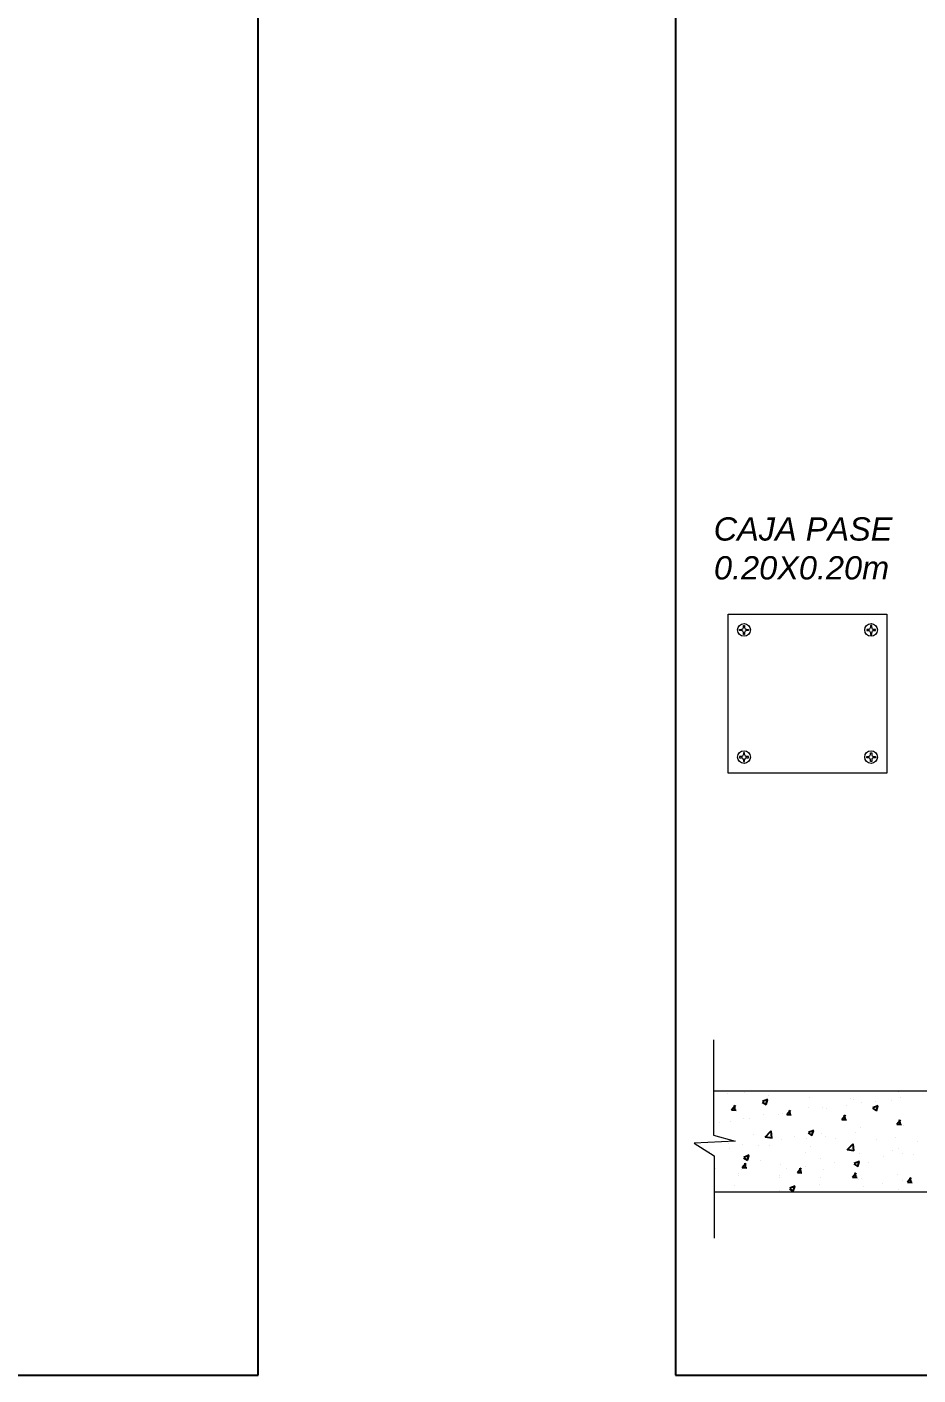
# Model space of a CAD drawing. Header units: inches. Extents: x 1693 to 10990, y 1878 to 5055.
# Drawn here: x 10645.11 to 10669.83, y 4356.07 to 4393.45 of the extents above; entities that cross this region are included whole.
import ezdxf

# ---------------------------------------------------------------- set-up
doc = ezdxf.new("R2010")
doc.units = ezdxf.units.IN
doc.layers.add('00 LEYENDA', color=3, linetype='Continuous', lineweight=9)
doc.layers.add('DETALLE2', color=1, linetype='Continuous', lineweight=5)
doc.layers.add('DETALLE', color=3, linetype='Continuous')
doc.styles.add('Arial cursiva', font='ariali.ttf')

msp = doc.modelspace()

# ---------------------------------------------------------------- linework, layer by layer
at = {"color": 3, "linetype": 'Continuous'}
for p, q in [((10664.551, 4363.868), (10664.551, 4363.868)), ((10665.019, 4363.889), (10665.019, 4363.889)), ((10665.51, 4363.637), (10665.616, 4363.565)), ((10665.519, 4363.656), (10665.668, 4363.714)), ((10665.617, 4363.565), (10665.66, 4363.694)), ((10665.688, 4363.82), (10665.688, 4363.82)), ((10666.825, 4363.772), (10666.825, 4363.772)), ((10667.963, 4363.724), (10667.963, 4363.724)), ((10668.042, 4363.71), (10668.042, 4363.71)), ((10668.269, 4363.626), (10668.269, 4363.626)), ((10668.645, 4363.639), (10668.645, 4363.639)), ((10669.1, 4363.676), (10669.1, 4363.676)), ((10669.284, 4363.923), (10669.284, 4363.923)), ((10669.346, 4363.763), (10669.346, 4363.763)), ((10664.661, 4363.423), (10664.764, 4363.546)), ((10664.661, 4363.422), (10664.788, 4363.411)), ((10664.762, 4363.406), (10664.737, 4363.54)), ((10665.557, 4363.283), (10665.557, 4363.283)), ((10665.959, 4363.286), (10665.959, 4363.286)), ((10666.069, 4363.317), (10666.069, 4363.317)), ((10666.189, 4363.289), (10666.291, 4363.412)), ((10666.189, 4363.288), (10666.316, 4363.277)), ((10666.29, 4363.272), (10666.265, 4363.406)), ((10666.799, 4363.497), (10666.799, 4363.497)), ((10667.176, 4363.476), (10667.176, 4363.476)), ((10667.305, 4363.463), (10667.305, 4363.463)), ((10667.717, 4363.156), (10667.819, 4363.278)), ((10667.818, 4363.139), (10667.793, 4363.272)), ((10667.838, 4363.533), (10667.838, 4363.533)), ((10668.572, 4363.466), (10668.677, 4363.395)), ((10668.58, 4363.486), (10668.729, 4363.543)), ((10668.678, 4363.395), (10668.721, 4363.523)), ((10664.315, 4363.07), (10664.315, 4363.07)), ((10664.619, 4363.109), (10664.619, 4363.109)), ((10664.993, 4363.18), (10664.993, 4363.18)), ((10665.152, 4363.179), (10665.152, 4363.179)), ((10666.79, 4362.799), (10666.94, 4362.856)), ((10667.717, 4363.155), (10667.844, 4363.144)), ((10668.244, 4362.917), (10668.244, 4362.917)), ((10669.245, 4363.022), (10669.347, 4363.144)), ((10669.245, 4363.021), (10669.372, 4363.01)), ((10669.32, 4363.053), (10669.32, 4363.053)), ((10669.346, 4363.005), (10669.321, 4363.139)), ((10669.43, 4362.976), (10669.43, 4362.976)), ((10664.585, 4362.493), (10664.585, 4362.493)), ((10664.967, 4362.471), (10664.967, 4362.471)), ((10665.273, 4362.731), (10665.273, 4362.731)), ((10665.592, 4362.67), (10665.781, 4362.64)), ((10665.595, 4362.662), (10665.761, 4362.835)), ((10665.78, 4362.632), (10665.756, 4362.835)), ((10666.043, 4362.607), (10666.043, 4362.607)), ((10666.41, 4362.683), (10666.41, 4362.683)), ((10666.744, 4362.622), (10666.744, 4362.622)), ((10666.782, 4362.779), (10666.888, 4362.708)), ((10666.888, 4362.708), (10666.931, 4362.836)), ((10667.15, 4362.767), (10667.15, 4362.767)), ((10667.277, 4362.693), (10667.277, 4362.693)), ((10667.548, 4362.635), (10667.548, 4362.635)), ((10667.869, 4362.31), (10668.035, 4362.482)), ((10668.053, 4362.28), (10668.03, 4362.482)), ((10668.084, 4362.799), (10668.084, 4362.799)), ((10668.685, 4362.587), (10668.685, 4362.587)), ((10669.196, 4362.652), (10669.196, 4362.652)), ((10669.822, 4362.539), (10669.822, 4362.539)), ((10664.059, 4362.269), (10664.059, 4362.269)), ((10664.592, 4362.339), (10664.592, 4362.339)), ((10665, 4362.112), (10665.15, 4362.169)), ((10665.098, 4362.021), (10665.141, 4362.149)), ((10665.399, 4362.445), (10665.399, 4362.445)), ((10665.722, 4362.445), (10665.722, 4362.445)), ((10666.711, 4362.225), (10666.711, 4362.225)), ((10666.86, 4362.397), (10666.86, 4362.397)), ((10667.865, 4362.317), (10668.055, 4362.288)), ((10667.954, 4362.439), (10667.954, 4362.439)), ((10667.997, 4362.349), (10667.997, 4362.349)), ((10668.218, 4362.208), (10668.218, 4362.208)), ((10668.869, 4362.136), (10668.869, 4362.136)), ((10669.134, 4362.301), (10669.134, 4362.301)), ((10669.294, 4362.344), (10669.294, 4362.344)), ((10669.403, 4362.206), (10669.403, 4362.206)), ((10669.707, 4362.184), (10669.707, 4362.184)), ((10664.227, 4361.799), (10664.227, 4361.799)), ((10664.941, 4361.762), (10664.941, 4361.762)), ((10664.956, 4361.821), (10665.059, 4361.943)), ((10664.956, 4361.82), (10665.084, 4361.809)), ((10664.992, 4362.092), (10665.098, 4362.021)), ((10665.058, 4361.804), (10665.033, 4361.937)), ((10665.469, 4362.012), (10665.469, 4362.012)), ((10666.017, 4361.898), (10666.017, 4361.898)), ((10666.184, 4361.782), (10666.184, 4361.782)), ((10666.484, 4361.687), (10666.587, 4361.809)), ((10666.586, 4361.67), (10666.561, 4361.804)), ((10666.717, 4361.852), (10666.717, 4361.852)), ((10667.124, 4362.058), (10667.124, 4362.058)), ((10667.222, 4361.758), (10667.222, 4361.758)), ((10667.524, 4361.959), (10667.524, 4361.959)), ((10668.053, 4361.922), (10668.159, 4361.85)), ((10668.062, 4361.941), (10668.211, 4361.998)), ((10668.16, 4361.85), (10668.203, 4361.979)), ((10668.464, 4361.971), (10668.464, 4361.971)), ((10664.838, 4361.605), (10664.838, 4361.605)), ((10664.849, 4361.649), (10664.849, 4361.649)), ((10665.979, 4361.544), (10665.979, 4361.544)), ((10665.987, 4361.601), (10665.987, 4361.601)), ((10666.484, 4361.686), (10666.612, 4361.675)), ((10667.124, 4361.553), (10667.124, 4361.553)), ((10668.012, 4361.553), (10668.115, 4361.676)), ((10668.012, 4361.552), (10668.14, 4361.541)), ((10668.113, 4361.536), (10668.089, 4361.67)), ((10668.192, 4361.499), (10668.192, 4361.499)), ((10668.261, 4361.504), (10668.261, 4361.504)), ((10668.842, 4361.366), (10668.842, 4361.366)), ((10669.268, 4361.635), (10669.268, 4361.635)), ((10669.398, 4361.456), (10669.398, 4361.456)), ((10669.54, 4361.42), (10669.643, 4361.542)), ((10669.54, 4361.419), (10669.668, 4361.407)), ((10669.641, 4361.403), (10669.617, 4361.536)), ((10669.649, 4361.472), (10669.649, 4361.472)), ((10664.737, 4361.331), (10664.737, 4361.331)), ((10665.992, 4361.189), (10665.992, 4361.189)), ((10666.263, 4361.234), (10666.369, 4361.163)), ((10666.272, 4361.254), (10666.421, 4361.311)), ((10666.37, 4361.163), (10666.413, 4361.292)), ((10667.098, 4361.349), (10667.098, 4361.349)), ((10668.309, 4361.296), (10668.309, 4361.296)), ((10669.278, 4361.225), (10669.278, 4361.225))]:
    msp.add_line(p, q, dxfattribs=at)
at = {"layer": 'DETALLE', "ltscale": 5}
for p, q in [((10651.527, 4356.067), (10651.527, 4445.446)), ((10663.102, 4445.446), (10663.102, 4356.067)), ((10568.212, 4356.067), (10651.527, 4356.067)), ((10663.102, 4356.067), (10757.171, 4356.067))]:
    msp.add_line(p, q, dxfattribs=at)
at = {"layer": 'DETALLE2'}
for p, q in [((10664.563, 4377.167), (10668.971, 4377.167)), ((10664.563, 4372.759), (10664.563, 4377.167)), ((10668.971, 4377.167), (10668.971, 4372.759)), ((10664.881, 4376.708), (10664.881, 4376.743)), ((10664.881, 4376.743), (10664.933, 4376.743)), ((10664.934, 4376.707), (10664.881, 4376.708)), ((10664.986, 4376.796), (10664.986, 4376.848)), ((10664.986, 4376.848), (10665.021, 4376.848)), ((10665.021, 4376.848), (10665.021, 4376.796)), ((10665.074, 4376.743), (10665.127, 4376.743)), ((10665.127, 4376.708), (10665.074, 4376.707)), ((10665.127, 4376.743), (10665.127, 4376.708)), ((10668.46, 4376.743), (10668.407, 4376.743)), ((10668.407, 4376.743), (10668.407, 4376.708)), ((10668.407, 4376.708), (10668.46, 4376.707)), ((10668.548, 4376.848), (10668.512, 4376.848)), ((10668.512, 4376.848), (10668.512, 4376.796)), ((10668.548, 4376.796), (10668.548, 4376.848)), ((10668.653, 4376.743), (10668.6, 4376.743)), ((10668.6, 4376.707), (10668.653, 4376.708)), ((10668.653, 4376.708), (10668.653, 4376.743)), ((10664.986, 4376.602), (10664.986, 4376.655)), ((10665.021, 4376.602), (10664.986, 4376.602)), ((10665.021, 4376.655), (10665.021, 4376.602)), ((10668.512, 4376.655), (10668.512, 4376.602)), ((10668.512, 4376.602), (10668.548, 4376.602)), ((10668.548, 4376.602), (10668.548, 4376.655)), ((10665.021, 4373.323), (10664.986, 4373.323)), ((10664.986, 4373.323), (10664.986, 4373.271)), ((10665.021, 4373.271), (10665.021, 4373.323)), ((10668.512, 4373.271), (10668.512, 4373.323)), ((10668.512, 4373.323), (10668.548, 4373.323)), ((10668.548, 4373.323), (10668.548, 4373.271)), ((10664.934, 4373.218), (10664.881, 4373.217)), ((10664.881, 4373.217), (10664.881, 4373.182)), ((10664.881, 4373.182), (10664.933, 4373.182)), ((10664.986, 4373.129), (10664.986, 4373.077)), ((10664.986, 4373.077), (10665.021, 4373.077)), ((10665.021, 4373.077), (10665.021, 4373.129)), ((10665.127, 4373.217), (10665.074, 4373.218)), ((10665.074, 4373.182), (10665.127, 4373.182)), ((10665.127, 4373.182), (10665.127, 4373.217)), ((10668.407, 4373.217), (10668.46, 4373.218)), ((10668.407, 4373.182), (10668.407, 4373.217)), ((10668.46, 4373.182), (10668.407, 4373.182)), ((10668.512, 4373.077), (10668.512, 4373.129)), ((10668.548, 4373.077), (10668.512, 4373.077)), ((10668.548, 4373.129), (10668.548, 4373.077)), ((10668.6, 4373.218), (10668.653, 4373.217)), ((10668.653, 4373.182), (10668.6, 4373.182)), ((10668.653, 4373.217), (10668.653, 4373.182)), ((10668.971, 4372.759), (10664.563, 4372.759)), ((10664.161, 4365.359), (10664.161, 4362.716)), ((10664.161, 4363.943), (10756.025, 4363.943)), ((10664.757, 4362.553), (10663.618, 4362.492)), ((10663.618, 4362.492), (10664.177, 4362.147)), ((10664.161, 4362.716), (10664.757, 4362.553)), ((10664.177, 4362.147), (10664.177, 4359.858)), ((10664.177, 4361.143), (10756.025, 4361.143))]:
    msp.add_line(p, q, dxfattribs=at)
for centre in [(10665.004, 4376.726), (10668.53, 4376.726), (10665.004, 4373.2), (10668.53, 4373.2)]:
    msp.add_circle(centre, 0.176, dxfattribs=at)
for centre, radius, start, end in [((10664.933, 4376.796), 0.0525, 270, 360), ((10664.934, 4376.655), 0.0525, 360, 90), ((10665.074, 4376.796), 0.0525, 180, 270), ((10665.075, 4376.654), 0.0534, 90.9572, 179.0428), ((10668.46, 4376.796), 0.0525, 270, 360), ((10668.459, 4376.654), 0.0534, 0.9572, 89.0428), ((10668.6, 4376.796), 0.0525, 180, 270), ((10668.6, 4376.655), 0.0525, 90, 180), ((10664.933, 4373.129), 0.0525, 360, 90), ((10664.934, 4373.271), 0.0525, 270, 0), ((10665.075, 4373.271), 0.0534, 180.9572, 269.0428), ((10665.074, 4373.129), 0.0525, 90, 180), ((10668.459, 4373.271), 0.0534, 270.9572, 359.0428), ((10668.46, 4373.129), 0.0525, 360, 90), ((10668.6, 4373.271), 0.0525, 180, 270), ((10668.6, 4373.129), 0.0525, 90, 180)]:
    msp.add_arc(centre, radius, start, end, dxfattribs=at)

# ---------------------------------------------------------------- texts
at = {"layer": '00 LEYENDA', "color": 4, "style": 'Arial cursiva'}
for s, p in [('CAJA PASE', (10664.163, 4379.204)), ('0.20X0.20m', (10664.171, 4378.126))]:
    msp.add_text(s, height=0.6452, dxfattribs=at).set_placement(p)

doc.saveas('drawing.dxf')
